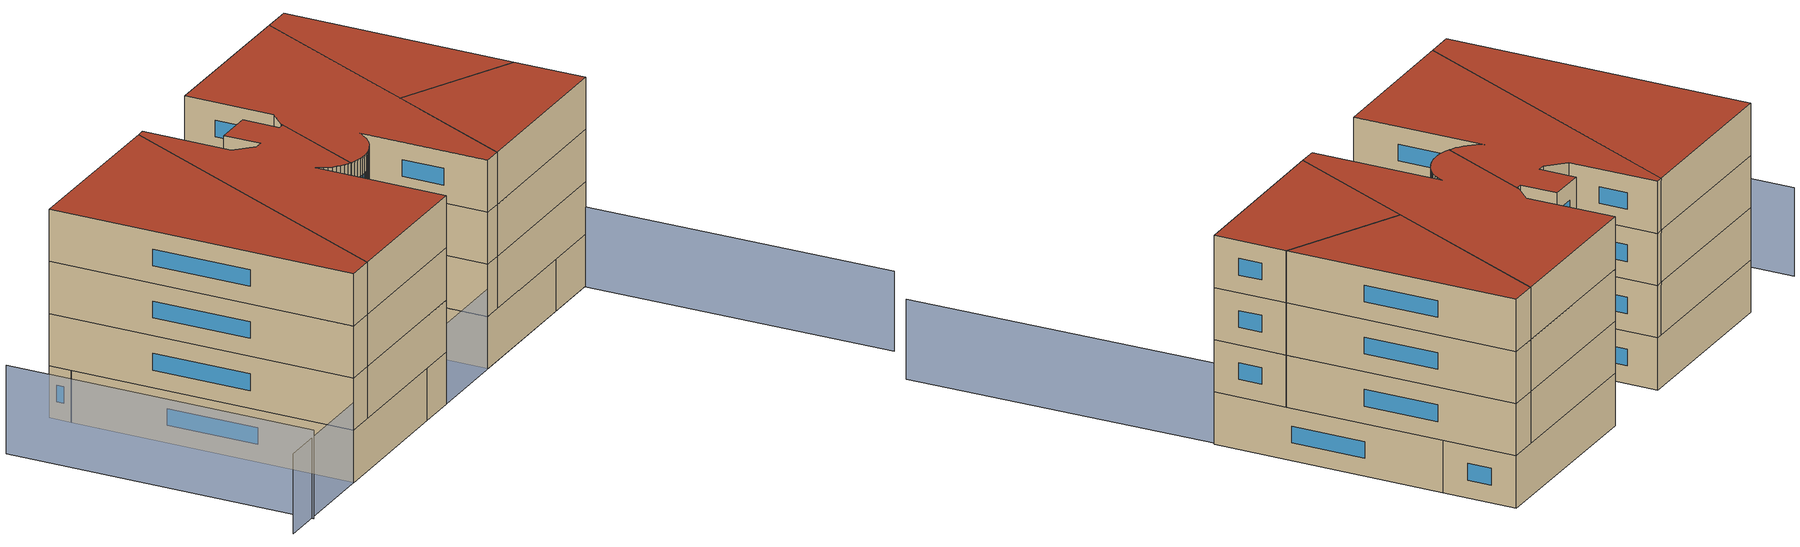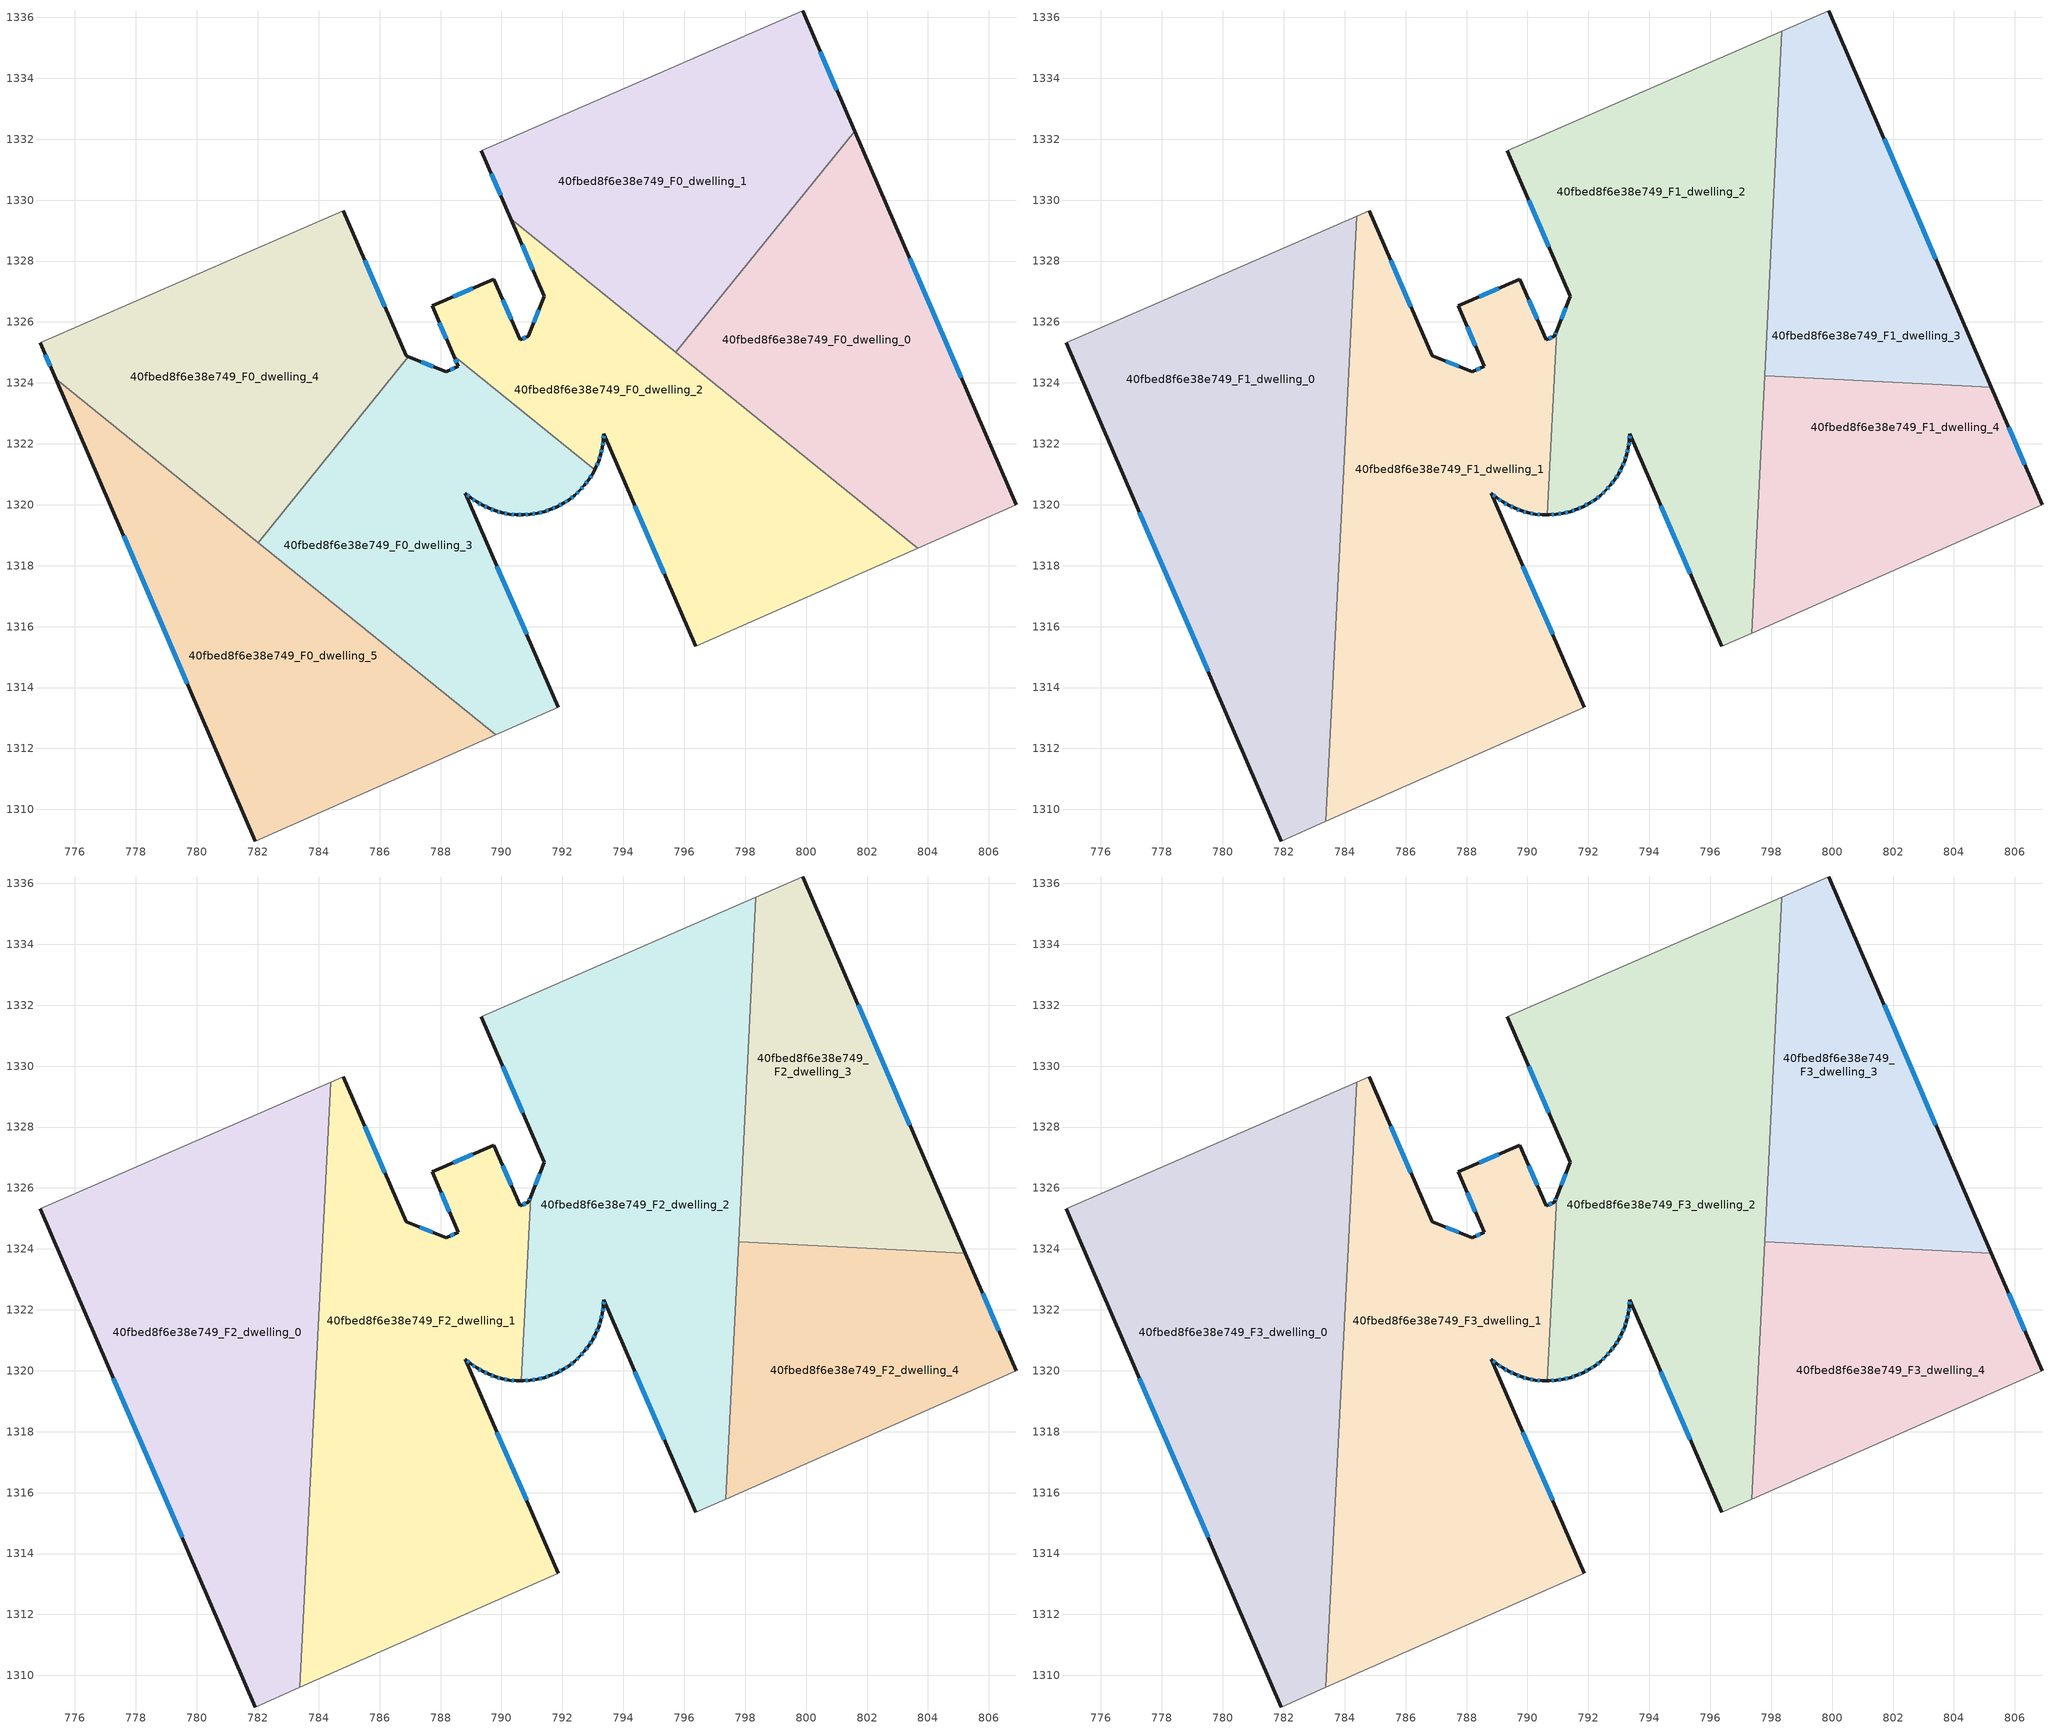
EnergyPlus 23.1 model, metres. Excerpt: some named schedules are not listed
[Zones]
40fbed8f6e38e749_F0_dwelling_0
 floor ground (EU_floor_Construction): 801.59,1332.26 806.89,1320 803.67,1318.58 795.72,1325.01 z0
 wall outside (EU_wall_Construction): 806.89,1320 801.59,1332.26 z0:3
 wall adiabatic (EU_wall_Construction): 803.67,1318.58 806.89,1320 z0:3
 wall to 40fbed8f6e38e749_F0_dwelling_1 (EU_wall_Construction): 801.59,1332.26 795.72,1325.01 z0:3
 wall to 40fbed8f6e38e749_F0_dwelling_2 (EU_wall_Construction): 795.72,1325.01 803.67,1318.58 z0:3
 window (EU_Window_Construction): 805.09,1324.17 803.4,1328.09 z1.02:1.98
40fbed8f6e38e749_F0_dwelling_1
 floor ground (EU_floor_Construction): 799.89,1336.21 801.59,1332.26 795.72,1325.01 790.3,1329.4 789.34,1331.63 z0
 wall outside (EU_wall_Construction): 789.34,1331.63 790.3,1329.4 / 801.59,1332.26 799.89,1336.21 z0:3
 wall adiabatic (EU_wall_Construction): 799.89,1336.21 789.34,1331.63 z0:3
 wall to 40fbed8f6e38e749_F0_dwelling_2 (EU_wall_Construction): 790.3,1329.4 795.72,1325.01 z0:3
 window (EU_Window_Construction): 789.67,1330.87 789.98,1330.16 / 801.01,1333.61 800.47,1334.87 z1.02:1.98
40fbed8f6e38e749_F0_dwelling_2
 floor ground (EU_floor_Construction): 803.67,1318.58 796.37,1315.35 793.35,1322.34 793.35,1322.11 793.31,1321.88 793.25,1321.66 793.19,1321.43 793.1,1321.22 793.06,1321.14 788.43,1324.89 787.72,1326.53 789.75,1327.4 790.61,1325.42 790.89,1325.54 791.4,1326.84 790.3,1329.4 z0
 wall outside (EU_wall_Construction): 793.06,1321.14 793.1,1321.22 793.19,1321.43 793.25,1321.66 793.31,1321.88 793.35,1322.11 793.35,1322.34 796.37,1315.35 / 790.3,1329.4 791.4,1326.84 790.89,1325.54 790.61,1325.42 789.75,1327.4 787.72,1326.53 788.43,1324.89 z0:3
 wall to 40fbed8f6e38e749_F0_dwelling_3 (EU_wall_Construction): 788.43,1324.89 793.06,1321.14 z0:3
 wall adiabatic (EU_wall_Construction): 796.37,1315.35 803.67,1318.58 z0:3
 window (EU_Window_Construction): 793.35,1322.19 793.35,1322.26 / 793.32,1321.96 793.33,1322.03 / 793.27,1321.73 793.29,1321.8 / 793.21,1321.51 793.23,1321.58 / 793.13,1321.3 793.16,1321.36 / 787.97,1325.97 788.19,1325.45 / 789.06,1327.1 788.41,1326.82 / 790.32,1326.09 790.04,1326.73 / 790.79,1325.49 790.7,1325.46 / 791.23,1326.4 791.06,1325.98 / 790.68,1328.53 791.03,1327.71 / 794.38,1319.96 795.35,1317.73 z1.02:1.98
40fbed8f6e38e749_F0_dwelling_3
 floor ground (EU_floor_Construction): 793.06,1321.14 792.99,1321.02 792.87,1320.82 792.72,1320.64 792.57,1320.47 792.41,1320.31 792.22,1320.17 792.03,1320.04 791.82,1319.94 791.61,1319.85 791.4,1319.77 791.17,1319.72 790.95,1319.69 790.72,1319.67 790.49,1319.67 790.26,1319.7 790.03,1319.74 789.81,1319.8 789.59,1319.88 789.38,1319.98 789.18,1320.1 789,1320.22 788.82,1320.38 791.86,1313.35 789.81,1312.45 782.01,1318.76 786.95,1324.85 788.19,1324.37 788.58,1324.54 788.43,1324.89 z0
 wall outside (EU_wall_Construction): 788.43,1324.89 788.58,1324.54 788.19,1324.37 786.95,1324.85 / 791.86,1313.35 788.82,1320.38 789,1320.22 789.18,1320.1 789.38,1319.98 789.59,1319.88 789.81,1319.8 790.03,1319.74 790.26,1319.7 790.49,1319.67 790.72,1319.67 790.95,1319.69 791.17,1319.72 791.4,1319.77 791.61,1319.85 791.82,1319.94 792.03,1320.04 792.22,1320.17 792.41,1320.31 792.57,1320.47 792.72,1320.64 792.87,1320.82 792.99,1321.02 793.06,1321.14 z0:3
 wall adiabatic (EU_wall_Construction): 789.81,1312.45 791.86,1313.35 z0:3
 wall to 40fbed8f6e38e749_F0_dwelling_4 (EU_wall_Construction): 786.95,1324.85 782.01,1318.76 z0:3
 wall to 40fbed8f6e38e749_F0_dwelling_5 (EU_wall_Construction): 782.01,1318.76 789.81,1312.45 z0:3
 window (EU_Window_Construction): 788.48,1324.77 788.53,1324.66 / 792.91,1320.89 792.95,1320.95 / 792.77,1320.7 792.82,1320.76 / 792.62,1320.53 792.67,1320.58 / 792.46,1320.37 792.52,1320.42 / 792.28,1320.22 792.34,1320.26 / 792.1,1320.09 792.16,1320.13 / 791.89,1319.98 791.96,1320.01 / 791.69,1319.88 791.75,1319.91 / 791.47,1319.8 791.54,1319.82 / 791.25,1319.74 791.32,1319.76 / 791.02,1319.7 791.09,1319.71 / 790.8,1319.68 790.87,1319.68 / 790.57,1319.67 790.64,1319.67 / 790.34,1319.69 790.41,1319.68 / 790.11,1319.73 790.18,1319.71 / 789.88,1319.78 789.95,1319.76 / 789.67,1319.85 789.73,1319.83 / 789.46,1319.95 789.52,1319.92 / 789.25,1320.06 789.31,1320.02 / 789.06,1320.18 789.12,1320.14 / 788.88,1320.33 788.94,1320.28 / 790.82,1315.74 789.85,1317.99 / 787.77,1324.53 787.37,1324.69 / 788.45,1324.48 788.32,1324.43 z1.02:1.98
40fbed8f6e38e749_F0_dwelling_4
 floor ground (EU_floor_Construction): 784.81,1329.65 786.87,1324.88 786.95,1324.85 782.01,1318.76 775.36,1324.14 774.85,1325.33 z0
 wall outside (EU_wall_Construction): 774.85,1325.33 775.36,1324.14 / 786.95,1324.85 786.87,1324.88 784.81,1329.65 z0:3
 wall adiabatic (EU_wall_Construction): 784.81,1329.65 774.85,1325.33 z0:3
 wall to 40fbed8f6e38e749_F0_dwelling_5 (EU_wall_Construction): 775.36,1324.14 782.01,1318.76 z0:3
 window (EU_Window_Construction): 775.03,1324.92 775.19,1324.54 / 786.17,1326.51 785.51,1328.03 z1.02:1.98
40fbed8f6e38e749_F0_dwelling_5
 floor ground (EU_floor_Construction): 789.81,1312.45 781.93,1308.96 775.36,1324.14 z0
 wall outside (EU_wall_Construction): 775.36,1324.14 781.93,1308.96 z0:3
 wall adiabatic (EU_wall_Construction): 781.93,1308.96 789.81,1312.45 z0:3
 window (EU_Window_Construction): 777.6,1318.98 779.69,1314.13 z1.02:1.98
40fbed8f6e38e749_F1_dwelling_0
 floor to 40fbed8f6e38e749_F0_dwelling_4 (EU_floor_Construction): 784.39,1329.47 783.97,1321.18 782.01,1318.76 775.36,1324.14 774.85,1325.33 z3
 floor to 40fbed8f6e38e749_F0_dwelling_5 (EU_floor_Construction): 783.77,1317.33 783.38,1309.61 781.93,1308.96 775.36,1324.14 z3
 floor to 40fbed8f6e38e749_F0_dwelling_3 (EU_floor_Construction): 783.97,1321.18 783.77,1317.33 782.01,1318.76 z3
 wall outside (EU_wall_Construction): 774.85,1325.33 781.93,1308.96 z3:6
 wall adiabatic (EU_wall_Construction): 781.93,1308.96 783.38,1309.61 / 784.39,1329.47 774.85,1325.33 z3:6
 wall to 40fbed8f6e38e749_F1_dwelling_1 (EU_wall_Construction): 783.38,1309.61 784.39,1329.47 z3:6
 window (EU_Window_Construction): 777.26,1319.76 779.52,1314.53 z4.02:4.98
40fbed8f6e38e749_F1_dwelling_1
 floor to 40fbed8f6e38e749_F0_dwelling_3 (EU_floor_Construction): 790.82,1322.96 790.65,1319.67 790.49,1319.67 790.26,1319.7 790.03,1319.74 789.81,1319.8 789.59,1319.88 789.38,1319.98 789.18,1320.1 789,1320.22 788.82,1320.38 791.86,1313.35 789.81,1312.45 783.77,1317.33 783.97,1321.18 786.95,1324.85 788.19,1324.37 788.58,1324.54 788.43,1324.89 z3
 floor to 40fbed8f6e38e749_F0_dwelling_4 (EU_floor_Construction): 784.81,1329.65 786.87,1324.88 786.95,1324.85 783.97,1321.18 784.39,1329.47 z3
 floor to 40fbed8f6e38e749_F0_dwelling_2 (EU_floor_Construction): 789.75,1327.4 790.61,1325.42 790.89,1325.54 790.96,1325.71 790.82,1322.96 788.43,1324.89 787.72,1326.53 z3
 floor to 40fbed8f6e38e749_F0_dwelling_5 (EU_floor_Construction): 789.81,1312.45 783.38,1309.61 783.77,1317.33 z3
 wall outside (EU_wall_Construction): 791.86,1313.35 788.82,1320.38 789,1320.22 789.18,1320.1 789.38,1319.98 789.59,1319.88 789.81,1319.8 790.03,1319.74 790.26,1319.7 790.49,1319.67 790.65,1319.67 / 790.96,1325.71 790.89,1325.54 790.61,1325.42 789.75,1327.4 787.72,1326.53 788.58,1324.54 788.19,1324.37 786.87,1324.88 784.81,1329.65 z3:6
 wall adiabatic (EU_wall_Construction): 783.38,1309.61 791.86,1313.35 / 784.81,1329.65 784.39,1329.47 z3:6
 wall to 40fbed8f6e38e749_F1_dwelling_2 (EU_wall_Construction): 790.65,1319.67 790.96,1325.71 z3:6
 window (EU_Window_Construction): 789.25,1320.06 789.31,1320.02 / 789.06,1320.18 789.12,1320.14 / 788.88,1320.33 788.94,1320.28 / 790.82,1315.74 789.85,1317.99 / 786.17,1326.51 785.51,1328.03 / 787.74,1324.54 787.32,1324.71 / 788.45,1324.48 788.32,1324.43 / 788.02,1325.85 788.29,1325.22 / 789.06,1327.1 788.41,1326.82 / 790.32,1326.09 790.04,1326.73 / 790.79,1325.49 790.7,1325.46 / 790.93,1325.65 790.91,1325.6 / 790.34,1319.69 790.41,1319.68 / 790.11,1319.73 790.18,1319.71 / 789.88,1319.78 789.95,1319.76 / 789.67,1319.85 789.73,1319.83 / 789.46,1319.95 789.52,1319.92 z4.02:4.98
40fbed8f6e38e749_F1_dwelling_2
 floor to 40fbed8f6e38e749_F0_dwelling_1 (EU_floor_Construction): 798.35,1335.54 797.96,1327.78 795.72,1325.01 790.3,1329.4 789.34,1331.63 z3
 floor to 40fbed8f6e38e749_F0_dwelling_2 (EU_floor_Construction): 797.74,1323.38 797.36,1315.79 796.37,1315.35 793.35,1322.34 793.35,1322.11 793.31,1321.88 793.25,1321.66 793.19,1321.43 793.1,1321.22 793.06,1321.14 790.82,1322.96 790.96,1325.71 791.4,1326.84 790.3,1329.4 z3
 floor to 40fbed8f6e38e749_F0_dwelling_3 (EU_floor_Construction): 793.06,1321.14 792.99,1321.02 792.87,1320.82 792.72,1320.64 792.57,1320.47 792.41,1320.31 792.22,1320.17 792.03,1320.04 791.82,1319.94 791.61,1319.85 791.4,1319.77 791.17,1319.72 790.95,1319.69 790.72,1319.67 790.65,1319.67 790.82,1322.96 z3
 floor to 40fbed8f6e38e749_F0_dwelling_0 (EU_floor_Construction): 797.96,1327.78 797.74,1323.38 795.72,1325.01 z3
 wall outside (EU_wall_Construction): 790.65,1319.67 790.72,1319.67 790.95,1319.69 791.17,1319.72 791.4,1319.77 791.61,1319.85 791.82,1319.94 792.03,1320.04 792.22,1320.17 792.41,1320.31 792.57,1320.47 792.72,1320.64 792.87,1320.82 792.99,1321.02 793.1,1321.22 793.19,1321.43 793.25,1321.66 793.31,1321.88 793.35,1322.11 793.35,1322.34 796.37,1315.35 / 789.34,1331.63 791.4,1326.84 790.96,1325.71 z3:6
 wall adiabatic (EU_wall_Construction): 798.35,1335.54 789.34,1331.63 / 796.37,1315.35 797.36,1315.79 z3:6
 wall to 40fbed8f6e38e749_F1_dwelling_3 (EU_wall_Construction): 797.78,1324.24 798.35,1335.54 z3:6
 wall to 40fbed8f6e38e749_F1_dwelling_4 (EU_wall_Construction): 797.36,1315.79 797.78,1324.24 z3:6
 window (EU_Window_Construction): 794.38,1319.96 795.35,1317.73 / 793.35,1322.19 793.35,1322.26 / 793.32,1321.96 793.33,1322.03 / 793.27,1321.73 793.29,1321.8 / 793.21,1321.51 793.23,1321.58 / 793.13,1321.3 793.16,1321.36 / 793.03,1321.09 793.06,1321.16 / 792.91,1320.89 792.95,1320.95 / 792.77,1320.7 792.82,1320.76 / 792.62,1320.53 792.67,1320.58 / 792.46,1320.37 792.52,1320.42 / 792.28,1320.22 792.34,1320.26 / 792.1,1320.09 792.16,1320.13 / 791.89,1319.98 791.96,1320.01 / 791.69,1319.88 791.75,1319.91 / 791.47,1319.8 791.54,1319.82 / 791.25,1319.74 791.32,1319.76 / 791.02,1319.7 791.09,1319.71 / 790.8,1319.68 790.87,1319.68 / 791.25,1326.46 791.11,1326.1 / 790.04,1330 790.7,1328.47 z4.02:4.98
40fbed8f6e38e749_F1_dwelling_3
 floor to 40fbed8f6e38e749_F0_dwelling_0 (EU_floor_Construction): 801.59,1332.26 805.22,1323.86 797.78,1324.24 797.96,1327.78 z3
 floor to 40fbed8f6e38e749_F0_dwelling_1 (EU_floor_Construction): 799.89,1336.21 801.59,1332.26 797.96,1327.78 798.35,1335.54 z3
 wall outside (EU_wall_Construction): 805.22,1323.86 799.89,1336.21 z3:6
 wall adiabatic (EU_wall_Construction): 799.89,1336.21 798.35,1335.54 z3:6
 wall to 40fbed8f6e38e749_F1_dwelling_4 (EU_wall_Construction): 797.78,1324.24 805.22,1323.86 z3:6
 window (EU_Window_Construction): 803.41,1328.06 801.71,1332.01 z4.02:4.98
40fbed8f6e38e749_F1_dwelling_4
 floor to 40fbed8f6e38e749_F0_dwelling_0 (EU_floor_Construction): 805.22,1323.86 806.89,1320 803.67,1318.58 797.74,1323.38 797.78,1324.24 z3
 floor to 40fbed8f6e38e749_F0_dwelling_2 (EU_floor_Construction): 803.67,1318.58 797.36,1315.79 797.74,1323.38 z3
 wall outside (EU_wall_Construction): 806.89,1320 805.22,1323.86 z3:6
 wall adiabatic (EU_wall_Construction): 797.36,1315.79 806.89,1320 z3:6
 window (EU_Window_Construction): 806.32,1321.32 805.79,1322.55 z4.02:4.98
40fbed8f6e38e749_F2_dwelling_0
 floor to 40fbed8f6e38e749_F1_dwelling_0 (EU_floor_Construction): 784.39,1329.47 783.38,1309.61 781.93,1308.96 774.85,1325.33 z6
 wall outside (EU_wall_Construction): 774.85,1325.33 781.93,1308.96 z6:9
 wall adiabatic (EU_wall_Construction): 781.93,1308.96 783.38,1309.61 / 784.39,1329.47 774.85,1325.33 z6:9
 wall to 40fbed8f6e38e749_F2_dwelling_1 (EU_wall_Construction): 783.38,1309.61 784.39,1329.47 z6:9
 window (EU_Window_Construction): 777.26,1319.76 779.52,1314.53 z7.02:7.98
40fbed8f6e38e749_F2_dwelling_1
 floor to 40fbed8f6e38e749_F1_dwelling_1 (EU_floor_Construction): 789.75,1327.4 790.61,1325.42 790.89,1325.54 790.96,1325.71 790.65,1319.67 790.49,1319.67 790.26,1319.7 790.03,1319.74 789.81,1319.8 789.59,1319.88 789.38,1319.98 789.18,1320.1 789,1320.22 788.82,1320.38 791.86,1313.35 783.38,1309.61 784.39,1329.47 784.81,1329.65 786.87,1324.88 788.19,1324.37 788.58,1324.54 787.72,1326.53 z6
 wall outside (EU_wall_Construction): 791.86,1313.35 788.82,1320.38 789,1320.22 789.18,1320.1 789.38,1319.98 789.59,1319.88 789.81,1319.8 790.03,1319.74 790.26,1319.7 790.49,1319.67 790.65,1319.67 / 790.96,1325.71 790.89,1325.54 790.61,1325.42 789.75,1327.4 787.72,1326.53 788.58,1324.54 788.19,1324.37 786.87,1324.88 784.81,1329.65 z6:9
 wall adiabatic (EU_wall_Construction): 783.38,1309.61 791.86,1313.35 / 784.81,1329.65 784.39,1329.47 z6:9
 wall to 40fbed8f6e38e749_F2_dwelling_2 (EU_wall_Construction): 790.65,1319.67 790.96,1325.71 z6:9
 window (EU_Window_Construction): 789.25,1320.06 789.31,1320.02 / 789.06,1320.18 789.12,1320.14 / 788.88,1320.33 788.94,1320.28 / 790.82,1315.74 789.85,1317.99 / 786.17,1326.51 785.51,1328.03 / 787.74,1324.54 787.32,1324.71 / 788.45,1324.48 788.32,1324.43 / 788.02,1325.85 788.29,1325.22 / 789.06,1327.1 788.41,1326.82 / 790.32,1326.09 790.04,1326.73 / 790.79,1325.49 790.7,1325.46 / 790.93,1325.65 790.91,1325.6 / 790.34,1319.69 790.41,1319.68 / 790.11,1319.73 790.18,1319.71 / 789.88,1319.78 789.95,1319.76 / 789.67,1319.85 789.73,1319.83 / 789.46,1319.95 789.52,1319.92 z7.02:7.98
40fbed8f6e38e749_F2_dwelling_2
 floor to 40fbed8f6e38e749_F1_dwelling_2 (EU_floor_Construction): 798.35,1335.54 797.36,1315.79 796.37,1315.35 793.35,1322.34 793.35,1322.11 793.31,1321.88 793.25,1321.66 793.19,1321.43 793.1,1321.22 792.99,1321.02 792.87,1320.82 792.72,1320.64 792.57,1320.47 792.41,1320.31 792.22,1320.17 792.03,1320.04 791.82,1319.94 791.61,1319.85 791.4,1319.77 791.17,1319.72 790.95,1319.69 790.72,1319.67 790.65,1319.67 790.96,1325.71 791.4,1326.84 789.34,1331.63 z6
 wall outside (EU_wall_Construction): 790.65,1319.67 790.72,1319.67 790.95,1319.69 791.17,1319.72 791.4,1319.77 791.61,1319.85 791.82,1319.94 792.03,1320.04 792.22,1320.17 792.41,1320.31 792.57,1320.47 792.72,1320.64 792.87,1320.82 792.99,1321.02 793.1,1321.22 793.19,1321.43 793.25,1321.66 793.31,1321.88 793.35,1322.11 793.35,1322.34 796.37,1315.35 / 789.34,1331.63 791.4,1326.84 790.96,1325.71 z6:9
 wall adiabatic (EU_wall_Construction): 798.35,1335.54 789.34,1331.63 / 796.37,1315.35 797.36,1315.79 z6:9
 wall to 40fbed8f6e38e749_F2_dwelling_3 (EU_wall_Construction): 797.78,1324.24 798.35,1335.54 z6:9
 wall to 40fbed8f6e38e749_F2_dwelling_4 (EU_wall_Construction): 797.36,1315.79 797.78,1324.24 z6:9
 window (EU_Window_Construction): 794.38,1319.96 795.35,1317.73 / 793.35,1322.19 793.35,1322.26 / 793.32,1321.96 793.33,1322.03 / 793.27,1321.73 793.29,1321.8 / 793.21,1321.51 793.23,1321.58 / 793.13,1321.3 793.16,1321.36 / 793.03,1321.09 793.06,1321.16 / 792.91,1320.89 792.95,1320.95 / 792.77,1320.7 792.82,1320.76 / 792.62,1320.53 792.67,1320.58 / 792.46,1320.37 792.52,1320.42 / 792.28,1320.22 792.34,1320.26 / 792.1,1320.09 792.16,1320.13 / 791.89,1319.98 791.96,1320.01 / 791.69,1319.88 791.75,1319.91 / 791.47,1319.8 791.54,1319.82 / 791.25,1319.74 791.32,1319.76 / 791.02,1319.7 791.09,1319.71 / 790.8,1319.68 790.87,1319.68 / 791.25,1326.46 791.11,1326.1 / 790.04,1330 790.7,1328.47 z7.02:7.98
40fbed8f6e38e749_F2_dwelling_3
 floor to 40fbed8f6e38e749_F1_dwelling_3 (EU_floor_Construction): 799.89,1336.21 805.22,1323.86 797.78,1324.24 798.35,1335.54 z6
 wall outside (EU_wall_Construction): 805.22,1323.86 799.89,1336.21 z6:9
 wall adiabatic (EU_wall_Construction): 799.89,1336.21 798.35,1335.54 z6:9
 wall to 40fbed8f6e38e749_F2_dwelling_4 (EU_wall_Construction): 797.78,1324.24 805.22,1323.86 z6:9
 window (EU_Window_Construction): 803.41,1328.06 801.71,1332.01 z7.02:7.98
40fbed8f6e38e749_F2_dwelling_4
 floor to 40fbed8f6e38e749_F1_dwelling_4 (EU_floor_Construction): 805.22,1323.86 806.89,1320 797.36,1315.79 797.78,1324.24 z6
 wall outside (EU_wall_Construction): 806.89,1320 805.22,1323.86 z6:9
 wall adiabatic (EU_wall_Construction): 797.36,1315.79 806.89,1320 z6:9
 window (EU_Window_Construction): 806.32,1321.32 805.79,1322.55 z7.02:7.98
40fbed8f6e38e749_F3_dwelling_0
 floor to 40fbed8f6e38e749_F2_dwelling_0 (EU_floor_Construction): 784.39,1329.47 783.38,1309.61 781.93,1308.96 774.85,1325.33 z9
 wall outside (EU_wall_Construction): 774.85,1325.33 781.93,1308.96 z9:12
 wall adiabatic (EU_wall_Construction): 781.93,1308.96 783.38,1309.61 / 784.39,1329.47 774.85,1325.33 z9:12
 wall to 40fbed8f6e38e749_F3_dwelling_1 (EU_wall_Construction): 783.38,1309.61 784.39,1329.47 z9:12
 window (EU_Window_Construction): 777.26,1319.76 779.52,1314.53 z10.02:10.98
 roof outside (EU_roof_Construction): 783.38,1309.61 784.39,1329.47 774.85,1325.33 781.93,1308.96 z12
40fbed8f6e38e749_F3_dwelling_1
 floor to 40fbed8f6e38e749_F2_dwelling_1 (EU_floor_Construction): 789.75,1327.4 790.61,1325.42 790.89,1325.54 790.96,1325.71 790.65,1319.67 790.49,1319.67 790.26,1319.7 790.03,1319.74 789.81,1319.8 789.59,1319.88 789.38,1319.98 789.18,1320.1 789,1320.22 788.82,1320.38 791.86,1313.35 783.38,1309.61 784.39,1329.47 784.81,1329.65 786.87,1324.88 788.19,1324.37 788.58,1324.54 787.72,1326.53 z9
 wall outside (EU_wall_Construction): 791.86,1313.35 788.82,1320.38 789,1320.22 789.18,1320.1 789.38,1319.98 789.59,1319.88 789.81,1319.8 790.03,1319.74 790.26,1319.7 790.49,1319.67 790.65,1319.67 / 790.96,1325.71 790.89,1325.54 790.61,1325.42 789.75,1327.4 787.72,1326.53 788.58,1324.54 788.19,1324.37 786.87,1324.88 784.81,1329.65 z9:12
 wall adiabatic (EU_wall_Construction): 783.38,1309.61 791.86,1313.35 / 784.81,1329.65 784.39,1329.47 z9:12
 wall to 40fbed8f6e38e749_F3_dwelling_2 (EU_wall_Construction): 790.65,1319.67 790.96,1325.71 z9:12
 window (EU_Window_Construction): 789.25,1320.06 789.31,1320.02 / 789.06,1320.18 789.12,1320.14 / 788.88,1320.33 788.94,1320.28 / 790.82,1315.74 789.85,1317.99 / 786.17,1326.51 785.51,1328.03 / 787.74,1324.54 787.32,1324.71 / 788.45,1324.48 788.32,1324.43 / 788.02,1325.85 788.29,1325.22 / 789.06,1327.1 788.41,1326.82 / 790.32,1326.09 790.04,1326.73 / 790.79,1325.49 790.7,1325.46 / 790.93,1325.65 790.91,1325.6 / 790.34,1319.69 790.41,1319.68 / 790.11,1319.73 790.18,1319.71 / 789.88,1319.78 789.95,1319.76 / 789.67,1319.85 789.73,1319.83 / 789.46,1319.95 789.52,1319.92 z10.02:10.98
 roof outside (EU_roof_Construction): 791.86,1313.35 788.82,1320.38 789,1320.22 789.18,1320.1 789.38,1319.98 789.59,1319.88 789.81,1319.8 790.03,1319.74 790.26,1319.7 790.49,1319.67 790.65,1319.67 790.96,1325.71 790.89,1325.54 790.61,1325.42 789.75,1327.4 787.72,1326.53 788.58,1324.54 788.19,1324.37 786.87,1324.88 784.81,1329.65 784.39,1329.47 783.38,1309.61 z12
40fbed8f6e38e749_F3_dwelling_2
 floor to 40fbed8f6e38e749_F2_dwelling_2 (EU_floor_Construction): 798.35,1335.54 797.36,1315.79 796.37,1315.35 793.35,1322.34 793.35,1322.11 793.31,1321.88 793.25,1321.66 793.19,1321.43 793.1,1321.22 792.99,1321.02 792.87,1320.82 792.72,1320.64 792.57,1320.47 792.41,1320.31 792.22,1320.17 792.03,1320.04 791.82,1319.94 791.61,1319.85 791.4,1319.77 791.17,1319.72 790.95,1319.69 790.72,1319.67 790.65,1319.67 790.96,1325.71 791.4,1326.84 789.34,1331.63 z9
 wall outside (EU_wall_Construction): 790.65,1319.67 790.72,1319.67 790.95,1319.69 791.17,1319.72 791.4,1319.77 791.61,1319.85 791.82,1319.94 792.03,1320.04 792.22,1320.17 792.41,1320.31 792.57,1320.47 792.72,1320.64 792.87,1320.82 792.99,1321.02 793.1,1321.22 793.19,1321.43 793.25,1321.66 793.31,1321.88 793.35,1322.11 793.35,1322.34 796.37,1315.35 / 789.34,1331.63 791.4,1326.84 790.96,1325.71 z9:12
 wall adiabatic (EU_wall_Construction): 798.35,1335.54 789.34,1331.63 / 796.37,1315.35 797.36,1315.79 z9:12
 wall to 40fbed8f6e38e749_F3_dwelling_3 (EU_wall_Construction): 797.78,1324.24 798.35,1335.54 z9:12
 wall to 40fbed8f6e38e749_F3_dwelling_4 (EU_wall_Construction): 797.36,1315.79 797.78,1324.24 z9:12
 window (EU_Window_Construction): 794.38,1319.96 795.35,1317.73 / 793.35,1322.19 793.35,1322.26 / 793.32,1321.96 793.33,1322.03 / 793.27,1321.73 793.29,1321.8 / 793.21,1321.51 793.23,1321.58 / 793.13,1321.3 793.16,1321.36 / 793.03,1321.09 793.06,1321.16 / 792.91,1320.89 792.95,1320.95 / 792.77,1320.7 792.82,1320.76 / 792.62,1320.53 792.67,1320.58 / 792.46,1320.37 792.52,1320.42 / 792.28,1320.22 792.34,1320.26 / 792.1,1320.09 792.16,1320.13 / 791.89,1319.98 791.96,1320.01 / 791.69,1319.88 791.75,1319.91 / 791.47,1319.8 791.54,1319.82 / 791.25,1319.74 791.32,1319.76 / 791.02,1319.7 791.09,1319.71 / 790.8,1319.68 790.87,1319.68 / 791.25,1326.46 791.11,1326.1 / 790.04,1330 790.7,1328.47 z10.02:10.98
 roof outside (EU_roof_Construction): 797.36,1315.79 798.35,1335.54 789.34,1331.63 791.4,1326.84 790.96,1325.71 790.65,1319.67 790.72,1319.67 790.95,1319.69 791.17,1319.72 791.4,1319.77 791.61,1319.85 791.82,1319.94 792.03,1320.04 792.22,1320.17 792.41,1320.31 792.57,1320.47 792.72,1320.64 792.87,1320.82 792.99,1321.02 793.1,1321.22 793.19,1321.43 793.25,1321.66 793.31,1321.88 793.35,1322.11 793.35,1322.34 796.37,1315.35 z12
40fbed8f6e38e749_F3_dwelling_3
 floor to 40fbed8f6e38e749_F2_dwelling_3 (EU_floor_Construction): 799.89,1336.21 805.22,1323.86 797.78,1324.24 798.35,1335.54 z9
 wall outside (EU_wall_Construction): 805.22,1323.86 799.89,1336.21 z9:12
 wall adiabatic (EU_wall_Construction): 799.89,1336.21 798.35,1335.54 z9:12
 wall to 40fbed8f6e38e749_F3_dwelling_4 (EU_wall_Construction): 797.78,1324.24 805.22,1323.86 z9:12
 window (EU_Window_Construction): 803.41,1328.06 801.71,1332.01 z10.02:10.98
 roof outside (EU_roof_Construction): 805.22,1323.86 799.89,1336.21 798.35,1335.54 797.78,1324.24 z12
40fbed8f6e38e749_F3_dwelling_4
 floor to 40fbed8f6e38e749_F2_dwelling_4 (EU_floor_Construction): 805.22,1323.86 806.89,1320 797.36,1315.79 797.78,1324.24 z9
 wall outside (EU_wall_Construction): 806.89,1320 805.22,1323.86 z9:12
 wall adiabatic (EU_wall_Construction): 797.36,1315.79 806.89,1320 z9:12
 window (EU_Window_Construction): 806.32,1321.32 805.79,1322.55 z10.02:10.98
 roof outside (EU_roof_Construction): 806.89,1320 805.22,1323.86 797.78,1324.24 797.36,1315.79 z12
shading: 775.42,1306.09 806.77,1319.96 / 806.77,1319.96 814.06,1303.47 z0:4.6; 770.27,1323.33 777.44,1306.84 z0:5.1
[Building]
EU S2 Campaign: North Axis=0; Terrain=City; Solar Distribution=FullExterior
[Site:Location]
Vienna: Latitude=48; Longitude=16.5; Time Zone=1; Elevation=183
[SizingPeriod:WeatherFileDays]
AnnualSizingPeriod: Begin Month=1; Begin Day of Month=1; End Month=12; End Day of Month=31; Day of Week for Start Day=Monday; Use Weather File Daylight Saving Period=No; Use Weather File Rain and Snow Indicators=No
[MATERIAL]
EU_InternalMass_Material: Roughness=MediumRough; Thickness=0.1; Conductivity=1; Density=1800; Specific Heat=900; Thermal Absorptance=0.9; Solar Absorptance=0.7; Visible Absorptance=0.7
[MATERIAL:NOMASS] Roughness=MediumRough; Thermal Absorptance=0.9; Solar Absorptance=0.7; Visible Absorptance=0.7
Name | Thermal Resistance
EU_wall_NoMass | 0.942466
EU_roof_NoMass | 0.551687
EU_floor_NoMass | 0.66527
[WINDOWMATERIAL:SIMPLEGLAZINGSYSTEM]
EU_Window_SimpleGlazing: UFactor=2.03367; Solar Heat Gain Coefficient=0.65; Visible Transmittance=0.65
[CONSTRUCTION]
EU_wall_Construction: EU_wall_NoMass
EU_roof_Construction: EU_roof_NoMass
EU_floor_Construction: EU_floor_NoMass
EU_Window_Construction: EU_Window_SimpleGlazing
EU_InternalMass_Construction: EU_InternalMass_Material
[ZONE] Type=1; Multiplier=1; Ceiling Height=autocalculate; Floor Area=autocalculate; Part of Total Floor Area=Yes
Name | Volume
40fbed8f6e38e749_F0_dwelling_0 | 213.707
40fbed8f6e38e749_F1_dwelling_0; 40fbed8f6e38e749_F2_dwelling_0; 40fbed8f6e38e749_F3_dwelling_0 | 320.526
40fbed8f6e38e749_F0_dwelling_1 | 213.71
40fbed8f6e38e749_F1_dwelling_1; 40fbed8f6e38e749_F2_dwelling_1; 40fbed8f6e38e749_F3_dwelling_1 | 315.586
40fbed8f6e38e749_F0_dwelling_2 | 227.586
40fbed8f6e38e749_F1_dwelling_2; 40fbed8f6e38e749_F2_dwelling_2; 40fbed8f6e38e749_F3_dwelling_2 | 325.62
40fbed8f6e38e749_F0_dwelling_3 | 206.778
40fbed8f6e38e749_F1_dwelling_3; 40fbed8f6e38e749_F2_dwelling_3; 40fbed8f6e38e749_F3_dwelling_3 | 160.303
40fbed8f6e38e749_F0_dwelling_4 | 206.782
40fbed8f6e38e749_F1_dwelling_4; 40fbed8f6e38e749_F2_dwelling_4; 40fbed8f6e38e749_F3_dwelling_4 | 160.271
40fbed8f6e38e749_F0_dwelling_5 | 213.738
[INTERNALMASS] Construction=EU_InternalMass_Construction
Name | Zone or ZoneList | Surface Area
40fbed8f6e38e749_F0_dwelling_0_EU_InternalMass | 40fbed8f6e38e749_F0_dwelling_0 | 71.2371
40fbed8f6e38e749_F0_dwelling_1_EU_InternalMass | 40fbed8f6e38e749_F0_dwelling_1 | 71.2366
40fbed8f6e38e749_F0_dwelling_2_EU_InternalMass | 40fbed8f6e38e749_F0_dwelling_2 | 75.8619
40fbed8f6e38e749_F0_dwelling_3_EU_InternalMass | 40fbed8f6e38e749_F0_dwelling_3 | 68.9251
40fbed8f6e38e749_F0_dwelling_4_EU_InternalMass | 40fbed8f6e38e749_F0_dwelling_4 | 68.9268
40fbed8f6e38e749_F0_dwelling_5_EU_InternalMass | 40fbed8f6e38e749_F0_dwelling_5 | 71.2454
40fbed8f6e38e749_F1_dwelling_0_EU_InternalMass | 40fbed8f6e38e749_F1_dwelling_0 | 106.842
40fbed8f6e38e749_F1_dwelling_1_EU_InternalMass | 40fbed8f6e38e749_F1_dwelling_1 | 105.192
40fbed8f6e38e749_F1_dwelling_2_EU_InternalMass | 40fbed8f6e38e749_F1_dwelling_2 | 108.542
40fbed8f6e38e749_F1_dwelling_3_EU_InternalMass | 40fbed8f6e38e749_F1_dwelling_3 | 53.4342
40fbed8f6e38e749_F1_dwelling_4_EU_InternalMass | 40fbed8f6e38e749_F1_dwelling_4 | 53.4237
40fbed8f6e38e749_F2_dwelling_0_EU_InternalMass | 40fbed8f6e38e749_F2_dwelling_0 | 106.842
40fbed8f6e38e749_F2_dwelling_1_EU_InternalMass | 40fbed8f6e38e749_F2_dwelling_1 | 105.192
40fbed8f6e38e749_F2_dwelling_2_EU_InternalMass | 40fbed8f6e38e749_F2_dwelling_2 | 108.542
40fbed8f6e38e749_F2_dwelling_3_EU_InternalMass | 40fbed8f6e38e749_F2_dwelling_3 | 53.4342
40fbed8f6e38e749_F2_dwelling_4_EU_InternalMass | 40fbed8f6e38e749_F2_dwelling_4 | 53.4237
40fbed8f6e38e749_F3_dwelling_0_EU_InternalMass | 40fbed8f6e38e749_F3_dwelling_0 | 106.842
40fbed8f6e38e749_F3_dwelling_1_EU_InternalMass | 40fbed8f6e38e749_F3_dwelling_1 | 105.192
40fbed8f6e38e749_F3_dwelling_2_EU_InternalMass | 40fbed8f6e38e749_F3_dwelling_2 | 108.542
40fbed8f6e38e749_F3_dwelling_3_EU_InternalMass | 40fbed8f6e38e749_F3_dwelling_3 | 53.4342
40fbed8f6e38e749_F3_dwelling_4_EU_InternalMass | 40fbed8f6e38e749_F3_dwelling_4 | 53.4237
[OTHEREQUIPMENT] Fuel Type=Electricity; Design Level Calculation Method=Watts/Area; Power per Zone Floor Area=1; Fraction Latent=0; Fraction Radiant=0; Fraction Lost=0; Carbon Dioxide Generation Rate=0; EndUse Subcategory=EU_Step8_InternalGains
Name | Zone or ZoneList or Space or SpaceList | Schedule
EU_Step8_InternalGain_40fbed8f6e38e749_F0_dwelling_0_f000 | 40fbed8f6e38e749_F0_dwelling_0 | EU_Step8_GainSchedule_40fbed8f6e38e749_F0_dwelling_0_f000
EU_Step8_InternalGain_40fbed8f6e38e749_F0_dwelling_1_f000 | 40fbed8f6e38e749_F0_dwelling_1 | EU_Step8_GainSchedule_40fbed8f6e38e749_F0_dwelling_1_f000
EU_Step8_InternalGain_40fbed8f6e38e749_F0_dwelling_2_f000 | 40fbed8f6e38e749_F0_dwelling_2 | EU_Step8_GainSchedule_40fbed8f6e38e749_F0_dwelling_2_f000
EU_Step8_InternalGain_40fbed8f6e38e749_F0_dwelling_3_f000 | 40fbed8f6e38e749_F0_dwelling_3 | EU_Step8_GainSchedule_40fbed8f6e38e749_F0_dwelling_3_f000
EU_Step8_InternalGain_40fbed8f6e38e749_F0_dwelling_4_f000 | 40fbed8f6e38e749_F0_dwelling_4 | EU_Step8_GainSchedule_40fbed8f6e38e749_F0_dwelling_4_f000
EU_Step8_InternalGain_40fbed8f6e38e749_F0_dwelling_5_f000 | 40fbed8f6e38e749_F0_dwelling_5 | EU_Step8_GainSchedule_40fbed8f6e38e749_F0_dwelling_5_f000
EU_Step8_InternalGain_40fbed8f6e38e749_F1_dwelling_0_f000 | 40fbed8f6e38e749_F1_dwelling_0 | EU_Step8_GainSchedule_40fbed8f6e38e749_F1_dwelling_0_f000
EU_Step8_InternalGain_40fbed8f6e38e749_F1_dwelling_1_f000 | 40fbed8f6e38e749_F1_dwelling_1 | EU_Step8_GainSchedule_40fbed8f6e38e749_F1_dwelling_1_f000
EU_Step8_InternalGain_40fbed8f6e38e749_F1_dwelling_2_f000 | 40fbed8f6e38e749_F1_dwelling_2 | EU_Step8_GainSchedule_40fbed8f6e38e749_F1_dwelling_2_f000
EU_Step8_InternalGain_40fbed8f6e38e749_F1_dwelling_3_f000 | 40fbed8f6e38e749_F1_dwelling_3 | EU_Step8_GainSchedule_40fbed8f6e38e749_F1_dwelling_3_f000
EU_Step8_InternalGain_40fbed8f6e38e749_F1_dwelling_4_f000 | 40fbed8f6e38e749_F1_dwelling_4 | EU_Step8_GainSchedule_40fbed8f6e38e749_F1_dwelling_4_f000
EU_Step8_InternalGain_40fbed8f6e38e749_F2_dwelling_0_f000 | 40fbed8f6e38e749_F2_dwelling_0 | EU_Step8_GainSchedule_40fbed8f6e38e749_F2_dwelling_0_f000
EU_Step8_InternalGain_40fbed8f6e38e749_F2_dwelling_1_f000 | 40fbed8f6e38e749_F2_dwelling_1 | EU_Step8_GainSchedule_40fbed8f6e38e749_F2_dwelling_1_f000
EU_Step8_InternalGain_40fbed8f6e38e749_F2_dwelling_2_f000 | 40fbed8f6e38e749_F2_dwelling_2 | EU_Step8_GainSchedule_40fbed8f6e38e749_F2_dwelling_2_f000
EU_Step8_InternalGain_40fbed8f6e38e749_F2_dwelling_3_f000 | 40fbed8f6e38e749_F2_dwelling_3 | EU_Step8_GainSchedule_40fbed8f6e38e749_F2_dwelling_3_f000
EU_Step8_InternalGain_40fbed8f6e38e749_F2_dwelling_4_f000 | 40fbed8f6e38e749_F2_dwelling_4 | EU_Step8_GainSchedule_40fbed8f6e38e749_F2_dwelling_4_f000
EU_Step8_InternalGain_40fbed8f6e38e749_F3_dwelling_0_f000 | 40fbed8f6e38e749_F3_dwelling_0 | EU_Step8_GainSchedule_40fbed8f6e38e749_F3_dwelling_0_f000
EU_Step8_InternalGain_40fbed8f6e38e749_F3_dwelling_1_f000 | 40fbed8f6e38e749_F3_dwelling_1 | EU_Step8_GainSchedule_40fbed8f6e38e749_F3_dwelling_1_f000
EU_Step8_InternalGain_40fbed8f6e38e749_F3_dwelling_2_f000 | 40fbed8f6e38e749_F3_dwelling_2 | EU_Step8_GainSchedule_40fbed8f6e38e749_F3_dwelling_2_f000
EU_Step8_InternalGain_40fbed8f6e38e749_F3_dwelling_3_f000 | 40fbed8f6e38e749_F3_dwelling_3 | EU_Step8_GainSchedule_40fbed8f6e38e749_F3_dwelling_3_f000
EU_Step8_InternalGain_40fbed8f6e38e749_F3_dwelling_4_f000 | 40fbed8f6e38e749_F3_dwelling_4 | EU_Step8_GainSchedule_40fbed8f6e38e749_F3_dwelling_4_f000
[ZONEVENTILATION:DESIGNFLOWRATE] Schedule=EU_AlwaysOn; Design Flow Rate Calculation Method=AirChanges/Hour; Air Changes per Hour=0.530523; Ventilation Type=Natural; Fan Pressure Rise=0; Fan Total Efficiency=1; Constant Term Coefficient=1; Temperature Term Coefficient=0; Velocity Term Coefficient=0; Velocity Squared Term Coefficient=0; Minimum Indoor Temperature=-100; Maximum Indoor Temperature=100; Delta Temperature=-100; Minimum Outdoor Temperature=-100; Maximum Outdoor Temperature=100; Maximum Wind Speed=40
Name | Zone or ZoneList or Space or SpaceList
EU_ConstantAir_40fbed8f6e38e749_F0_dwelling_0 | 40fbed8f6e38e749_F0_dwelling_0
EU_ConstantAir_40fbed8f6e38e749_F0_dwelling_1 | 40fbed8f6e38e749_F0_dwelling_1
EU_ConstantAir_40fbed8f6e38e749_F0_dwelling_2 | 40fbed8f6e38e749_F0_dwelling_2
EU_ConstantAir_40fbed8f6e38e749_F0_dwelling_3 | 40fbed8f6e38e749_F0_dwelling_3
EU_ConstantAir_40fbed8f6e38e749_F0_dwelling_4 | 40fbed8f6e38e749_F0_dwelling_4
EU_ConstantAir_40fbed8f6e38e749_F0_dwelling_5 | 40fbed8f6e38e749_F0_dwelling_5
EU_ConstantAir_40fbed8f6e38e749_F1_dwelling_0 | 40fbed8f6e38e749_F1_dwelling_0
EU_ConstantAir_40fbed8f6e38e749_F1_dwelling_1 | 40fbed8f6e38e749_F1_dwelling_1
EU_ConstantAir_40fbed8f6e38e749_F1_dwelling_2 | 40fbed8f6e38e749_F1_dwelling_2
EU_ConstantAir_40fbed8f6e38e749_F1_dwelling_3 | 40fbed8f6e38e749_F1_dwelling_3
EU_ConstantAir_40fbed8f6e38e749_F1_dwelling_4 | 40fbed8f6e38e749_F1_dwelling_4
EU_ConstantAir_40fbed8f6e38e749_F2_dwelling_0 | 40fbed8f6e38e749_F2_dwelling_0
EU_ConstantAir_40fbed8f6e38e749_F2_dwelling_1 | 40fbed8f6e38e749_F2_dwelling_1
EU_ConstantAir_40fbed8f6e38e749_F2_dwelling_2 | 40fbed8f6e38e749_F2_dwelling_2
EU_ConstantAir_40fbed8f6e38e749_F2_dwelling_3 | 40fbed8f6e38e749_F2_dwelling_3
EU_ConstantAir_40fbed8f6e38e749_F2_dwelling_4 | 40fbed8f6e38e749_F2_dwelling_4
EU_ConstantAir_40fbed8f6e38e749_F3_dwelling_0 | 40fbed8f6e38e749_F3_dwelling_0
EU_ConstantAir_40fbed8f6e38e749_F3_dwelling_1 | 40fbed8f6e38e749_F3_dwelling_1
EU_ConstantAir_40fbed8f6e38e749_F3_dwelling_2 | 40fbed8f6e38e749_F3_dwelling_2
EU_ConstantAir_40fbed8f6e38e749_F3_dwelling_3 | 40fbed8f6e38e749_F3_dwelling_3
EU_ConstantAir_40fbed8f6e38e749_F3_dwelling_4 | 40fbed8f6e38e749_F3_dwelling_4
[HVACTEMPLATE:ZONE:IDEALLOADSAIRSYSTEM] System Availability Schedule=EU_AlwaysOn; Maximum Heating Supply Air Temperature=50; Minimum Cooling Supply Air Temperature=13; Maximum Heating Supply Air Humidity Ratio=0.0156; Minimum Cooling Supply Air Humidity Ratio=0.0077; Heating Limit=NoLimit; Cooling Limit=NoLimit; Heating Availability Schedule=EU_AlwaysOn; Cooling Availability Schedule=EU_CoolingOff; Dehumidification Control Type=ConstantSensibleHeatRatio; Cooling Sensible Heat Ratio=0.7; Dehumidification Setpoint=60; Humidification Control Type=None; Humidification Setpoint=30; Outdoor Air Method=None; Outdoor Air Flow Rate per Person=0.00944; Outdoor Air Flow Rate per Zone Floor Area=0; Outdoor Air Flow Rate per Zone=0; Demand Controlled Ventilation Type=None; Outdoor Air Economizer Type=NoEconomizer; Heat Recovery Type=None; Sensible Heat Recovery Effectiveness=0.7; Latent Heat Recovery Effectiveness=0.65
Name | Template Thermostat
40fbed8f6e38e749_F0_dwelling_0 | EU_HeatOnly_40fbed8f6e38e749_F0_dwelling_0
40fbed8f6e38e749_F0_dwelling_1 | EU_HeatOnly_40fbed8f6e38e749_F0_dwelling_1
40fbed8f6e38e749_F0_dwelling_2 | EU_HeatOnly_40fbed8f6e38e749_F0_dwelling_2
40fbed8f6e38e749_F0_dwelling_3 | EU_HeatOnly_40fbed8f6e38e749_F0_dwelling_3
40fbed8f6e38e749_F0_dwelling_4 | EU_HeatOnly_40fbed8f6e38e749_F0_dwelling_4
40fbed8f6e38e749_F0_dwelling_5 | EU_HeatOnly_40fbed8f6e38e749_F0_dwelling_5
40fbed8f6e38e749_F1_dwelling_0 | EU_HeatOnly_40fbed8f6e38e749_F1_dwelling_0
40fbed8f6e38e749_F1_dwelling_1 | EU_HeatOnly_40fbed8f6e38e749_F1_dwelling_1
40fbed8f6e38e749_F1_dwelling_2 | EU_HeatOnly_40fbed8f6e38e749_F1_dwelling_2
40fbed8f6e38e749_F1_dwelling_3 | EU_HeatOnly_40fbed8f6e38e749_F1_dwelling_3
40fbed8f6e38e749_F1_dwelling_4 | EU_HeatOnly_40fbed8f6e38e749_F1_dwelling_4
40fbed8f6e38e749_F2_dwelling_0 | EU_HeatOnly_40fbed8f6e38e749_F2_dwelling_0
40fbed8f6e38e749_F2_dwelling_1 | EU_HeatOnly_40fbed8f6e38e749_F2_dwelling_1
40fbed8f6e38e749_F2_dwelling_2 | EU_HeatOnly_40fbed8f6e38e749_F2_dwelling_2
40fbed8f6e38e749_F2_dwelling_3 | EU_HeatOnly_40fbed8f6e38e749_F2_dwelling_3
40fbed8f6e38e749_F2_dwelling_4 | EU_HeatOnly_40fbed8f6e38e749_F2_dwelling_4
40fbed8f6e38e749_F3_dwelling_0 | EU_HeatOnly_40fbed8f6e38e749_F3_dwelling_0
40fbed8f6e38e749_F3_dwelling_1 | EU_HeatOnly_40fbed8f6e38e749_F3_dwelling_1
40fbed8f6e38e749_F3_dwelling_2 | EU_HeatOnly_40fbed8f6e38e749_F3_dwelling_2
40fbed8f6e38e749_F3_dwelling_3 | EU_HeatOnly_40fbed8f6e38e749_F3_dwelling_3
40fbed8f6e38e749_F3_dwelling_4 | EU_HeatOnly_40fbed8f6e38e749_F3_dwelling_4
[SIZING:ZONE] Zone Cooling Design Supply Air Temperature Input Method=SupplyAirTemperature; Zone Cooling Design Supply Air Temperature=13; Zone Heating Design Supply Air Temperature Input Method=SupplyAirTemperature; Zone Heating Design Supply Air Temperature=50; Zone Cooling Design Supply Air Humidity Ratio=0.008; Zone Heating Design Supply Air Humidity Ratio=0.008; Cooling Design Air Flow Method=DesignDay; Cooling Design Air Flow Rate=0; Cooling Minimum Air Flow per Zone Floor Area=0.000762; Cooling Minimum Air Flow=0; Cooling Minimum Air Flow Fraction=0.2; Heating Design Air Flow Method=DesignDay; Heating Design Air Flow Rate=0; Heating Maximum Air Flow per Zone Floor Area=0.002032; Heating Maximum Air Flow=0.141576; Heating Maximum Air Flow Fraction=0.3; Account for Dedicated Outdoor Air System=No; Dedicated Outdoor Air System Control Strategy=NeutralSupplyAir; Dedicated Outdoor Air Low Setpoint Temperature for Design=autosize; Dedicated Outdoor Air High Setpoint Temperature for Design=autosize; Zone Load Sizing Method=Sensible Load Only No Latent Load; Zone Latent Cooling Design Supply Air Humidity Ratio Input Method=HumidityRatioDifference; Zone Cooling Design Supply Air Humidity Ratio Difference=0.005; Zone Latent Heating Design Supply Air Humidity Ratio Input Method=HumidityRatioDifference; Zone Humidification Design Supply Air Humidity Ratio Difference=0.005
40fbed8f6e38e749_F0_dwelling_0; 40fbed8f6e38e749_F0_dwelling_1; 40fbed8f6e38e749_F0_dwelling_2; 40fbed8f6e38e749_F0_dwelling_3; 40fbed8f6e38e749_F0_dwelling_4; 40fbed8f6e38e749_F0_dwelling_5; 40fbed8f6e38e749_F1_dwelling_0; 40fbed8f6e38e749_F1_dwelling_1; 40fbed8f6e38e749_F1_dwelling_2; 40fbed8f6e38e749_F1_dwelling_3; 40fbed8f6e38e749_F1_dwelling_4; 40fbed8f6e38e749_F2_dwelling_0; 40fbed8f6e38e749_F2_dwelling_1; 40fbed8f6e38e749_F2_dwelling_2; 40fbed8f6e38e749_F2_dwelling_3; 40fbed8f6e38e749_F2_dwelling_4; 40fbed8f6e38e749_F3_dwelling_0; 40fbed8f6e38e749_F3_dwelling_1; 40fbed8f6e38e749_F3_dwelling_2; 40fbed8f6e38e749_F3_dwelling_3; 40fbed8f6e38e749_F3_dwelling_4
[SCHEDULE:FILE] Column Number=1; Rows to Skip at Top=0; Number of Hours of Data=8760; Column Separator=Comma; Interpolate to Timestep=No; Minutes per Item=60; Adjust Schedule for Daylight Savings=Yes
Name | File
EU_Step8_GainSchedule_40fbed8f6e38e749_F0_dwelling_0_f000 | ../../schedules/40fbed8f6e38e749/40fbed8f6e38e749_F0_dwelling_0_f000_gain.csv
EU_Step8_GainSchedule_40fbed8f6e38e749_F0_dwelling_1_f000 | ../../schedules/40fbed8f6e38e749/40fbed8f6e38e749_F0_dwelling_1_f000_gain.csv
EU_Step8_GainSchedule_40fbed8f6e38e749_F0_dwelling_2_f000 | ../../schedules/40fbed8f6e38e749/40fbed8f6e38e749_F0_dwelling_2_f000_gain.csv
EU_Step8_GainSchedule_40fbed8f6e38e749_F0_dwelling_3_f000 | ../../schedules/40fbed8f6e38e749/40fbed8f6e38e749_F0_dwelling_3_f000_gain.csv
EU_Step8_GainSchedule_40fbed8f6e38e749_F0_dwelling_4_f000 | ../../schedules/40fbed8f6e38e749/40fbed8f6e38e749_F0_dwelling_4_f000_gain.csv
EU_Step8_GainSchedule_40fbed8f6e38e749_F0_dwelling_5_f000 | ../../schedules/40fbed8f6e38e749/40fbed8f6e38e749_F0_dwelling_5_f000_gain.csv
EU_Step8_GainSchedule_40fbed8f6e38e749_F1_dwelling_0_f000 | ../../schedules/40fbed8f6e38e749/40fbed8f6e38e749_F1_dwelling_0_f000_gain.csv
EU_Step8_GainSchedule_40fbed8f6e38e749_F1_dwelling_1_f000 | ../../schedules/40fbed8f6e38e749/40fbed8f6e38e749_F1_dwelling_1_f000_gain.csv
EU_Step8_GainSchedule_40fbed8f6e38e749_F1_dwelling_2_f000 | ../../schedules/40fbed8f6e38e749/40fbed8f6e38e749_F1_dwelling_2_f000_gain.csv
EU_Step8_GainSchedule_40fbed8f6e38e749_F1_dwelling_3_f000 | ../../schedules/40fbed8f6e38e749/40fbed8f6e38e749_F1_dwelling_3_f000_gain.csv
EU_Step8_GainSchedule_40fbed8f6e38e749_F1_dwelling_4_f000 | ../../schedules/40fbed8f6e38e749/40fbed8f6e38e749_F1_dwelling_4_f000_gain.csv
EU_Step8_GainSchedule_40fbed8f6e38e749_F2_dwelling_0_f000 | ../../schedules/40fbed8f6e38e749/40fbed8f6e38e749_F2_dwelling_0_f000_gain.csv
EU_Step8_GainSchedule_40fbed8f6e38e749_F2_dwelling_1_f000 | ../../schedules/40fbed8f6e38e749/40fbed8f6e38e749_F2_dwelling_1_f000_gain.csv
EU_Step8_GainSchedule_40fbed8f6e38e749_F2_dwelling_2_f000 | ../../schedules/40fbed8f6e38e749/40fbed8f6e38e749_F2_dwelling_2_f000_gain.csv
EU_Step8_GainSchedule_40fbed8f6e38e749_F2_dwelling_3_f000 | ../../schedules/40fbed8f6e38e749/40fbed8f6e38e749_F2_dwelling_3_f000_gain.csv
EU_Step8_GainSchedule_40fbed8f6e38e749_F2_dwelling_4_f000 | ../../schedules/40fbed8f6e38e749/40fbed8f6e38e749_F2_dwelling_4_f000_gain.csv
EU_Step8_GainSchedule_40fbed8f6e38e749_F3_dwelling_0_f000 | ../../schedules/40fbed8f6e38e749/40fbed8f6e38e749_F3_dwelling_0_f000_gain.csv
EU_Step8_GainSchedule_40fbed8f6e38e749_F3_dwelling_1_f000 | ../../schedules/40fbed8f6e38e749/40fbed8f6e38e749_F3_dwelling_1_f000_gain.csv
EU_Step8_GainSchedule_40fbed8f6e38e749_F3_dwelling_2_f000 | ../../schedules/40fbed8f6e38e749/40fbed8f6e38e749_F3_dwelling_2_f000_gain.csv
